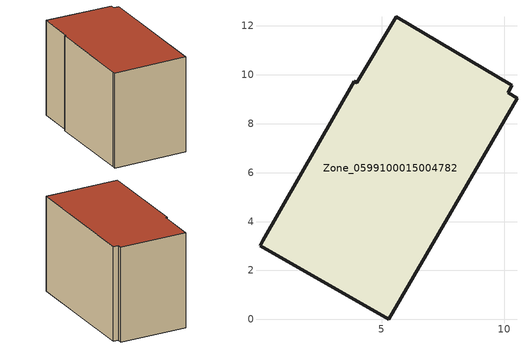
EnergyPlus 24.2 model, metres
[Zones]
Zone_0599100015004782
 floor ground (C_G): 10.53,9.03 5.29,0 0.03,3 0.14,3.21 3.87,9.73 3.97,9.67 5.59,12.38 10.31,9.56 10.17,9.27 z0.89
 wall outside (C_F): 0.03,3 5.29,0 10.53,9.03 10.17,9.27 10.31,9.56 5.59,12.38 3.97,9.67 3.87,9.73 0.14,3.21 0.03,3 z0.89:8.68
 roof outside (C_R): 5.29,0 10.53,9.03 10.17,9.27 10.31,9.56 5.59,12.38 3.97,9.67 3.87,9.73 0.14,3.21 0.03,3 z8.68
[BUILDING]
Pand.0599100015004782: North Axis=0; Terrain=City; Loads Convergence Tolerance Value=0.04; Temperature Convergence Tolerance Value=0.4; Solar Distribution=FullExterior; Maximum Number of Warmup Days=25; Minimum Number of Warmup Days=1
[Site:Location]
Rotterdam.The.Hague.AP_ZH_NLD Design_Conditions: Latitude=51.96; Longitude=4.45; Time Zone=1; Elevation=-4.5
[SITE:GROUNDTEMPERATURE:BUILDINGSURFACE]
18, 18, 18, 18, 18, 18, 18, 18, 18, 18, 18, 18
[MATERIAL] Thermal Absorptance=0.9; Solar Absorptance=0.7; Visible Absorptance=0.7
Name | Roughness | Thickness | Conductivity | Density | Specific Heat
G.TI.1946-1964 | MediumSmooth | 0.15 | 1 | 540 | 1210
F.TI.1946-1964 | Rough | 0.3 | 0.857143 | 1920 | 840
R.TI.1946-1964 | MediumRough | 0.2 | 0.277778 | 1500 | 1000
[CONSTRUCTION]
C_G: G.TI.1946-1964
C_F: F.TI.1946-1964
C_R: R.TI.1946-1964
[ZONE]
Zone_0599100015004782: Type=1; Multiplier=1; Ceiling Height=Autocalculate; Volume=Autocalculate; Floor Area=autocalculate; Part of Total Floor Area=Yes
[ZONEINFILTRATION:DESIGNFLOWRATE]
Infil_Zone_0599100015004782: Zone or ZoneList or Space or SpaceList=Zone_0599100015004782; Schedule=AlwaysOn; Design Flow Rate Calculation Method=Flow/Area; Flow Rate per Floor Area=0.003; Constant Term Coefficient=1; Temperature Term Coefficient=0; Velocity Term Coefficient=0; Velocity Squared Term Coefficient=0
[HVACTEMPLATE:ZONE:IDEALLOADSAIRSYSTEM]
Zone_0599100015004782: Maximum Heating Supply Air Temperature=50; Minimum Cooling Supply Air Temperature=13; Maximum Heating Supply Air Humidity Ratio=0.0156; Minimum Cooling Supply Air Humidity Ratio=0.0077; Heating Limit=NoLimit; Cooling Limit=NoLimit; Dehumidification Control Type=ConstantSensibleHeatRatio; Cooling Sensible Heat Ratio=0.7; Dehumidification Setpoint=60; Humidification Control Type=None; Humidification Setpoint=30; Outdoor Air Method=None; Outdoor Air Flow Rate per Person=0.00944; Outdoor Air Flow Rate per Zone Floor Area=0; Outdoor Air Flow Rate per Zone=0; Demand Controlled Ventilation Type=None; Outdoor Air Economizer Type=NoEconomizer; Heat Recovery Type=None; Sensible Heat Recovery Effectiveness=0.7; Latent Heat Recovery Effectiveness=0.65
[ZONECONTROL:THERMOSTAT]
ThermostatControl_Zone_0599100015004782: Zone or ZoneList=Zone_0599100015004782; Control Type Schedule=DualSetpointControlType; Control 1=Thermostat_Zone_0599100015004782; Temperature Difference Between Cutout And Setpoint=0
[THERMOSTATSETPOINT:DUALSETPOINT]
Thermostat_Zone_0599100015004782: Heating Setpoint Temperature Schedule=HeatingSetpoint_Zone_0599100015004782; Cooling Setpoint Temperature Schedule=CoolingSetpoint_Zone_0599100015004782
[SCHEDULE:COMPACT]
HeatingSetpoint_Zone_0599100015004782: Through: 12/31, For: AllDays, Until: 24:00, 21
CoolingSetpoint_Zone_0599100015004782: Through: 12/31, For: AllDays, Until: 24:00, 24
DualSetpointControlType: Through: 12/31, For: AllDays, Until: 24:00, 4
AlwaysOn: Through: 12/31, For: AllDays, Until: 24:00, 1
